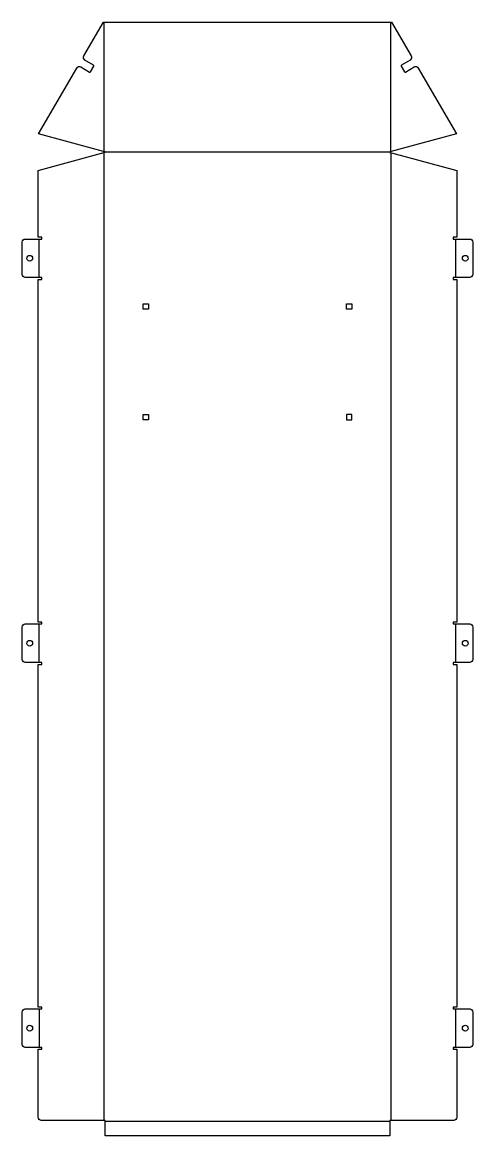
# Model space of a CAD drawing. Extents: x -293 to 293, y -1278 to 168.
import ezdxf

# ---------------------------------------------------------------- set-up
doc = ezdxf.new("R2010")
doc.units = 0

msp = doc.modelspace()

# ---------------------------------------------------------------- linework, layer by layer
at = {"layer": '1'}
msp.add_lwpolyline([(292.7, -117.1), (292.7, -159.1, -0.414214), (288.7, -163.1), (267.3, -163.1), (267.3, -165.5), (271.9, -165.5), (271.9, -610.7), (267.3, -610.7), (267.3, -613.1), (288.7, -613.1, -0.414214), (292.7, -617.1), (292.7, -659.1, -0.414214), (288.7, -663.1), (267.3, -663.1), (267.3, -665.5), (271.9, -665.5), (271.9, -1110.7), (267.3, -1110.7), (267.3, -1113.1), (288.7, -1113.1, -0.414214), (292.7, -1117.1), (292.7, -1159.1, -0.414214), (288.7, -1163.1), (267.3, -1163.1), (267.3, -1165.5), (271.9, -1165.5), (271.9, -1253.8, -0.414214), (267.9, -1257.8), (185, -1257.8), (185, -1277.7), (-185, -1277.7), (-185, -1257.8), (-267.9, -1257.8, -0.414214), (-271.9, -1253.8), (-271.9, -1165.5), (-267.3, -1165.5), (-267.3, -1163.1), (-288.7, -1163.1, -0.414214), (-292.7, -1159.1), (-292.7, -1117.1, -0.414214), (-288.7, -1113.1), (-267.3, -1113.1), (-267.3, -1110.7), (-271.9, -1110.7), (-271.9, -665.5), (-267.3, -665.5), (-267.3, -663.1), (-288.7, -663.1, -0.414214), (-292.7, -659.1), (-292.7, -617.1, -0.414214), (-288.7, -613.1), (-267.3, -613.1), (-267.3, -610.7), (-271.9, -610.7), (-271.9, -165.5), (-267.3, -165.5), (-267.3, -163.1), (-288.7, -163.1, -0.414214), (-292.7, -159.1), (-292.7, -117.1, -0.414214), (-288.7, -113.1), (-267.3, -113.1), (-267.3, -110.7), (-271.9, -110.7), (-271.9, -24), (-185, -0.5), (-185, 0.1), (-187.1, 0.6), (-271.7, 23.5), (-221.8, 108.9, -0.414214), (-216.4, 110.4), (-205.1, 103.8, 0.414214), (-203.8, 104.2), (-199.6, 111.4, 0.414214), (-199.9, 112.7), (-211.2, 119.3, -0.414214), (-212.6, 124.8), (-187.1, 168.4), (187.1, 168.4), (212.6, 124.8, -0.414214), (211.2, 119.3), (199.9, 112.7, 0.414214), (199.6, 111.4), (203.8, 104.2, 0.414214), (205.1, 103.8), (216.4, 110.4, -0.414214), (221.8, 108.9), (271.7, 23.5), (185, 0.1), (185, -0.6), (187.1, -1.1), (271.9, -24), (271.9, -110.7), (267.3, -110.7), (267.3, -113.1), (288.7, -113.1, -0.414214)], format="xyb", close=True, dxfattribs=at)
for points in [[(-128.5, -197.1), (-128.5, -204.1), (-135.5, -204.1), (-135.5, -197.1)], [(135.5, -197.1), (135.5, -204.1), (128.5, -204.1), (128.5, -197.1)], [(-128.5, -341.1), (-128.5, -348.1), (-135.5, -348.1), (-135.5, -341.1)], [(135.5, -341.1), (128.5, -341.1), (128.5, -348.1), (135.5, -348.1)]]:
    msp.add_lwpolyline(points, close=True, dxfattribs=at)
for centre in [(-282.9, -138.1), (282.9, -138.1), (-282.9, -638.1), (282.9, -638.1), (-282.9, -1138.1), (282.9, -1138.1)]:
    msp.add_circle(centre, 3.75, dxfattribs=at)
at = {"layer": '2'}
for p, q in [((-186.1, 0.4), (-186.1, 168.4)), ((186.1, 0.4), (186.1, 168.4)), ((-186.1, -1257.8), (-186.1, -0.8)), ((185, -0.2), (-185, -0.2)), ((186.1, -0.9), (186.1, -1257.8)), ((-270.8, -163.1), (-270.8, -113.1)), ((270.8, -163.1), (270.8, -113.1)), ((-270.8, -663.1), (-270.8, -613.1)), ((270.8, -663.1), (270.8, -613.1)), ((-270.8, -1113.1), (-270.8, -1163.1)), ((270.8, -1163.1), (270.8, -1113.1)), ((-185, -1258.9), (185, -1258.9))]:
    msp.add_line(p, q, dxfattribs=at)

doc.saveas('drawing.dxf')
